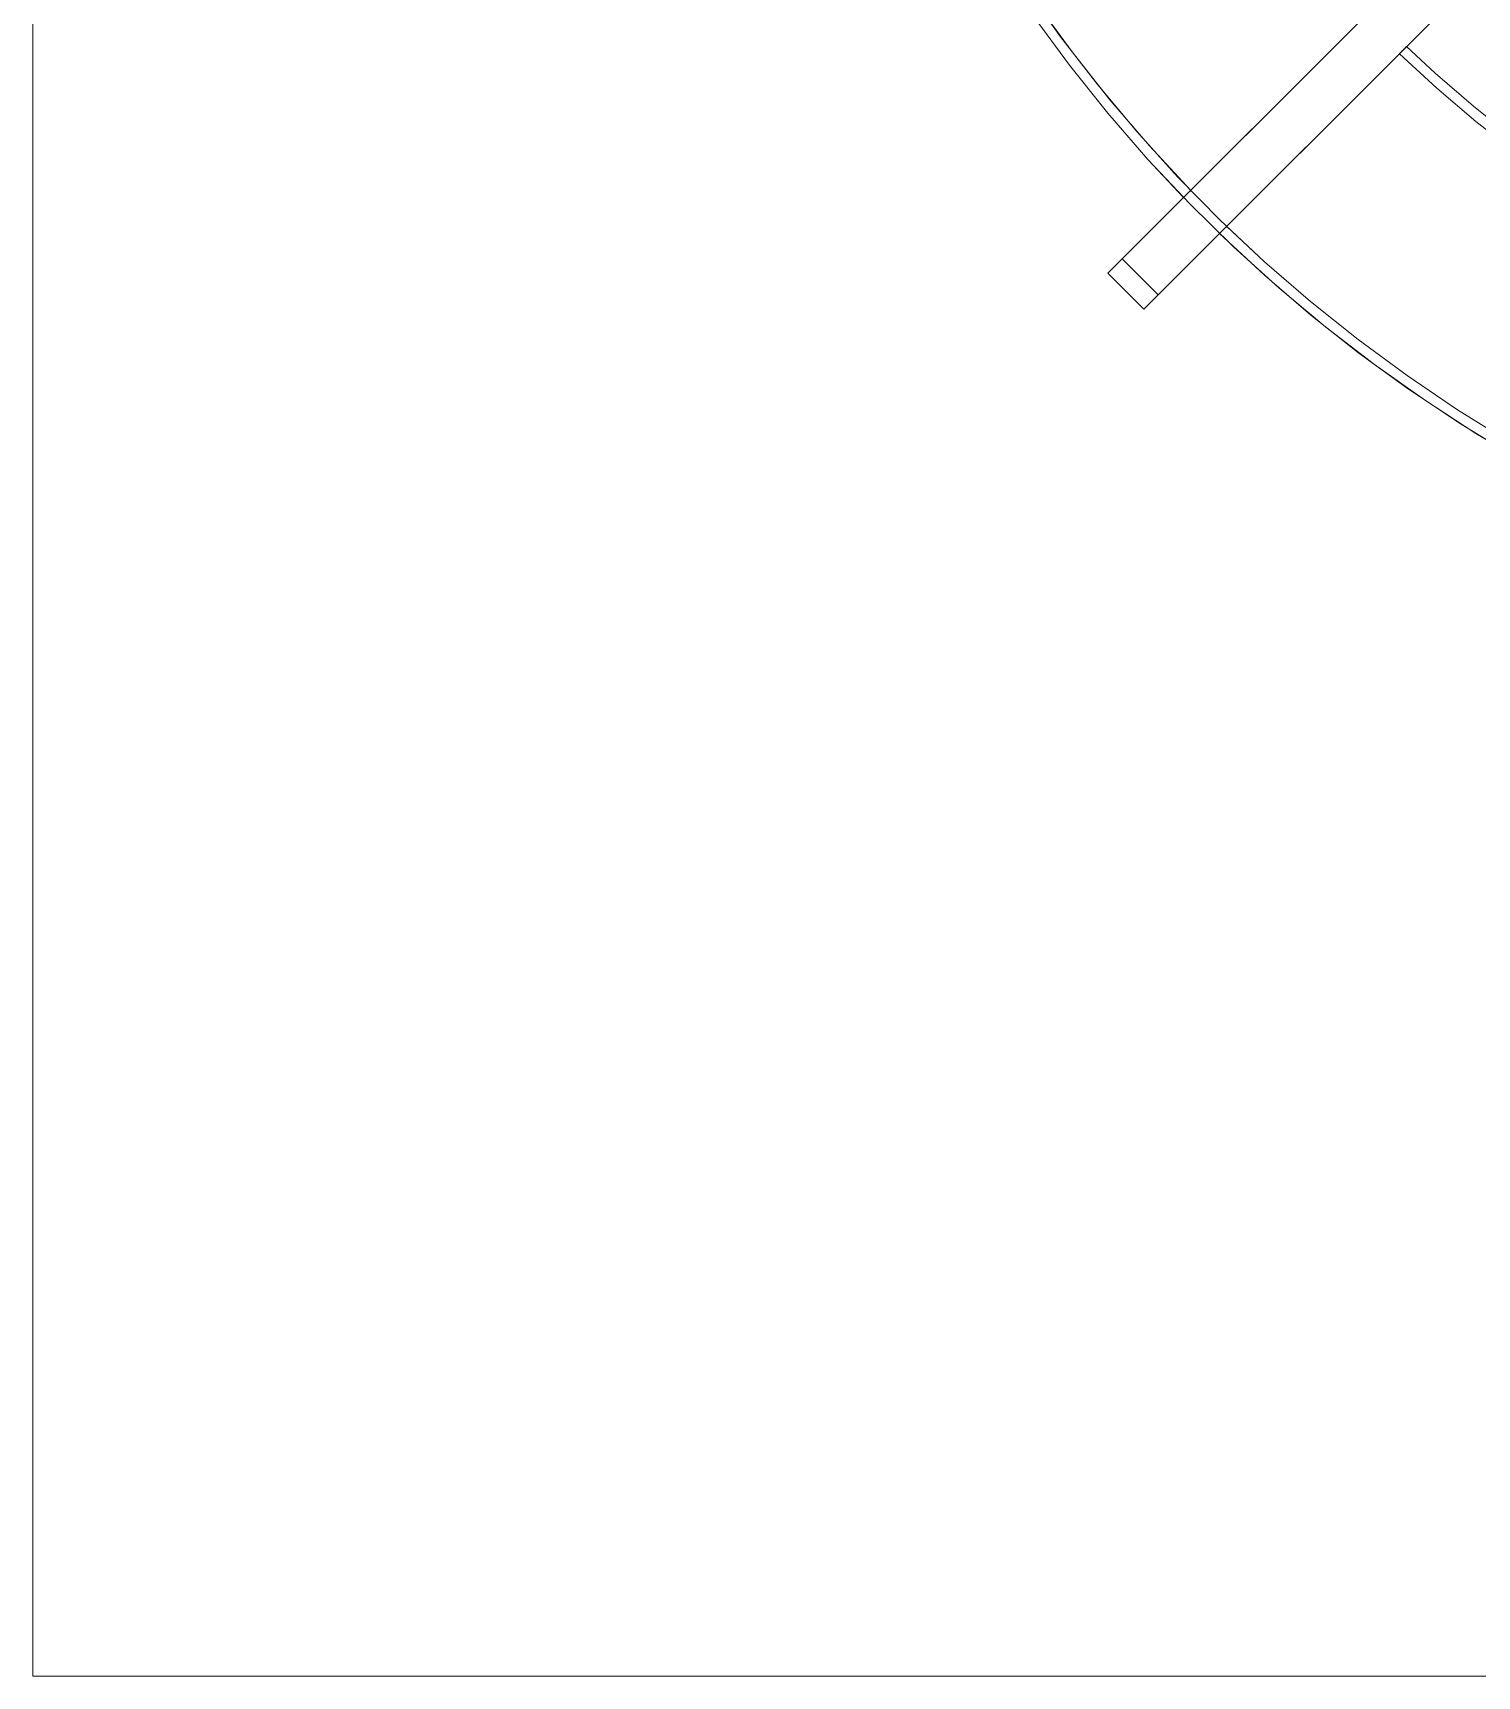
# Model space of a CAD drawing. Header units: millimetres. Extents: x -22227 to 20164, y 15335 to 61747.
# Drawn here: x -6715.9 to -6432.1, y 60746.9 to 61070 of the extents above; entities that cross this region are included whole.
import ezdxf

# ---------------------------------------------------------------- set-up
doc = ezdxf.new("R2010")
doc.units = ezdxf.units.MM
doc.layers.add('M-EQPM', color=7, linetype='Continuous', lineweight=5)

# ---------------------------------------------------------------- blocks, each defined once
blk = doc.blocks.new('DanNong_VRV - OD-A-1-1235631-MẶT BẰNG BỐ TRÍ THIẾT BỊ')
at = {"layer": 'M-EQPM'}
for p, q in [((-885, -311.78), (-885, 688.22)), ((-885, -311.78), (-885, 688.22)), ((-885, -273.58), (-885, 616.52)), ((-673.72, -35.93), (-481.39, 156.4)), ((-481.39, 156.4), (-670.9, -33.1)), ((-474.32, 149.33), (-666.65, -43)), ((-663.82, -40.17), (-474.32, 149.33)), ((-885, 5.44), (-885, 0.44)), ((-885, 5.44), (-885, 0.44)), ((-885, 5.44), (-885, 0.44)), ((-885, 5.44), (-885, 0.44)), ((-885, 5.44), (-885, 0.44)), ((-885, 5.44), (-885, 0.44)), ((-885, 5.44), (-885, 0.44)), ((-885, 5.44), (-885, 0.44)), ((-885, 5.44), (-885, 0.44)), ((-885, 5.44), (-885, 0.44)), ((-885, -239.56), (-885, 0.44)), ((-885, 0.44), (-885, -239.56)), ((-885, -239.56), (-885, 0.44)), ((-885, 0.44), (-885, -239.56)), ((-885, -239.56), (-885, 0.44)), ((-885, 0.44), (-885, -239.56)), ((-885, -239.56), (-885, 0.44)), ((-885, 0.44), (-885, -239.56)), ((-885, 0.44), (-885, -4.56)), ((-885, -239.56), (-885, 0.44)), ((-885, 0.44), (-885, -239.56)), ((-885, -239.56), (-885, 0.44)), ((-885, 0.44), (-885, -239.56)), ((-885, -239.56), (-885, 0.44)), ((-885, 0.44), (-885, -239.56)), ((-885, -239.56), (-885, 0.44)), ((-885, 0.44), (-885, -239.56)), ((-885, -239.56), (-885, 0.44)), ((-885, 0.44), (-885, -239.56)), ((-885, -239.56), (-885, 0.44)), ((-885, 0.44), (-885, -239.56)), ((-885, -190.21), (-885, -4.56)), ((-885, -4.56), (-885, -190.21)), ((-670.9, -33.1), (-673.72, -35.93)), ((-670.9, -33.1), (-663.82, -40.17)), ((-670.9, -33.1), (-663.82, -40.17)), ((-673.72, -35.93), (-666.65, -43)), ((-673.72, -35.93), (-666.65, -43)), ((-666.65, -43), (-663.82, -40.17)), ((-885, -127.9), (-885, -158.22)), ((-885, -190.21), (-885, -195.21)), ((-885, -239.27), (-885, -267.1)), ((-885, -239.27), (-885, -267.1)), ((-885, -239.29), (-885, -267.07)), ((-885, -239.29), (-885, -267.07)), ((-885, -239.29), (-885, -267.07)), ((-885, -239.29), (-885, -267.07)), ((-885, -239.56), (-885, -244.56)), ((-885, -239.56), (-885, -244.56)), ((-885, -239.56), (-885, -244.56)), ((-885, -239.56), (-885, -244.56)), ((-885, -239.56), (-885, -244.56)), ((-885, -239.56), (-885, -244.56)), ((-885, -239.56), (-885, -244.56)), ((-885, -239.56), (-885, -244.56)), ((-885, -239.56), (-885, -244.56)), ((-885, -239.56), (-885, -244.56)), ((-885, -244.13), (-885, -241.71)), ((-885, -252.71), (-885, -261.71)), ((-885, -252.71), (-885, -261.71)), ((-885, -311.78), (655, -311.78)), ((655, -311.78), (-885, -311.78)), ((-841.21, -311.78), (585, -311.78)), ((-12.64, -311.78), (-841.21, -311.78)), ((-841.21, -311.78), (-12.64, -311.78)), ((-838.93, -311.78), (-811.15, -311.78)), ((-838.93, -311.78), (-811.15, -311.78)), ((-838.93, -311.78), (-811.15, -311.78)), ((-838.93, -311.78), (-811.15, -311.78)), ((-838.93, -311.78), (-811.15, -311.78)), ((-838.93, -311.78), (-811.15, -311.78)), ((-762.64, -311.78), (-777.64, -311.78)), ((-762.64, -311.78), (-777.64, -311.78)), ((-762.64, -311.78), (-647.98, -311.78)), ((-647.98, -311.78), (-762.64, -311.78)), ((-632.98, -311.78), (-647.98, -311.78)), ((-632.98, -311.78), (-647.98, -311.78))]:
    blk.add_line(p, q, dxfattribs=at)
at = {"layer": 'M-EQPM', "flags": 128}
for points in [[(-688.42, 14.66), (-681.28, 4.96), (-673.76, -4.44), (-665.87, -13.54), (-658.85, -21.05)], [(-688.42, 14.66), (-681.28, 4.96), (-673.76, -4.44), (-665.87, -13.54), (-657.62, -22.31), (-649.03, -30.74), (-640.11, -38.82), (-630.87, -46.55), (-621.34, -53.89), (-611.51, -60.85), (-601.42, -67.41), (-591.07, -73.56)], [(-688.42, 14.66), (-681.28, 4.96), (-673.76, -4.44), (-665.87, -13.54), (-657.62, -22.31), (-649.03, -30.74), (-640.11, -38.82), (-630.87, -46.55), (-621.34, -53.89), (-611.51, -60.85), (-601.42, -67.41), (-591.07, -73.56)], [(-594.84, -69.06), (-605.01, -62.76), (-614.91, -56.06), (-624.54, -48.97), (-633.88, -41.5), (-642.92, -33.66), (-651.63, -25.47), (-660.01, -16.94), (-668.04, -8.08), (-675.71, 1.1), (-683, 10.58), (-689.92, 20.33)], [(-594.84, -69.06), (-605.01, -62.76), (-614.91, -56.06), (-624.54, -48.97), (-633.88, -41.5), (-642.92, -33.66), (-651.63, -25.47), (-660.01, -16.94), (-668.04, -8.08), (-675.71, 1.1), (-683, 10.58), (-689.92, 20.33)], [(-657.43, -19.64), (-665.57, -10.88), (-673.35, -1.8), (-680.77, 7.59), (-687.8, 17.26)], [(-616.41, 7.24), (-609.04, 0.43), (-601.39, -6.08), (-593.5, -12.28)], [(-594.1, -9.31), (-601.88, -3.09), (-609.4, 3.44), (-615, 8.65)], [(-651.77, -28.12), (-642.96, -36.32), (-633.82, -44.15), (-624.37, -51.62), (-614.63, -58.7), (-604.62, -65.39), (-594.35, -71.67)], [(-594.84, -69.06), (-605.01, -62.76), (-614.91, -56.06), (-624.54, -48.97), (-633.88, -41.5), (-642.92, -33.66), (-650.36, -26.71)]]:
    blk.add_lwpolyline(points, dxfattribs=at)
at = {"layer": 'M-EQPM'}
for points in [[(-616.41, 7.24), (-616.41, 7.24), (-616.39, 7.26), (-616.29, 7.36), (-616.13, 7.52), (-615.93, 7.72), (-615.71, 7.95), (-615.48, 8.17), (-615.28, 8.37), (-615.12, 8.53), (-615.02, 8.63), (-615, 8.65), (-615, 8.65)], [(-615, 8.65), (-615, 8.65), (-615.02, 8.63), (-615.12, 8.53), (-615.28, 8.37), (-615.48, 8.17), (-615.71, 7.95), (-615.93, 7.72), (-616.13, 7.52), (-616.29, 7.36), (-616.39, 7.26), (-616.41, 7.24), (-616.41, 7.24)], [(-658.85, -21.05), (-658.84, -21.05), (-658.82, -21.03), (-658.72, -20.93), (-658.56, -20.77), (-658.36, -20.57), (-658.14, -20.34), (-657.92, -20.12), (-657.72, -19.92), (-657.56, -19.76), (-657.45, -19.66), (-657.43, -19.64), (-657.43, -19.64)], [(-657.43, -19.64), (-657.43, -19.64), (-657.45, -19.66), (-657.56, -19.76), (-657.72, -19.92), (-657.92, -20.12), (-658.14, -20.34), (-658.36, -20.57), (-658.56, -20.77), (-658.72, -20.93), (-658.82, -21.03), (-658.84, -21.05), (-658.85, -21.05)], [(-650.36, -26.71), (-650.36, -26.71), (-650.38, -26.73), (-650.49, -26.83), (-650.64, -26.99), (-650.84, -27.19), (-651.07, -27.42), (-651.29, -27.64), (-651.49, -27.84), (-651.65, -28), (-651.75, -28.1), (-651.77, -28.12), (-651.77, -28.12)], [(-651.77, -28.12), (-651.77, -28.12), (-651.75, -28.1), (-651.65, -28), (-651.49, -27.84), (-651.29, -27.64), (-651.07, -27.42), (-650.84, -27.19), (-650.64, -26.99), (-650.49, -26.83), (-650.38, -26.73), (-650.36, -26.71), (-650.36, -26.71)]]:
    blk.add_open_spline(points, degree=3, dxfattribs=at)
blk = doc.blocks.new('DanNong_VRV - OD-A-1-V165-MẶT BẰNG BỐ TRÍ THIẾT BỊ')
at = {"layer": 'M-EQPM'}
for p, q in [((-885, -311.78), (-885, 688.22)), ((-885, -311.78), (-885, 688.22)), ((-885, -273.58), (-885, 616.52)), ((-673.72, -35.93), (-481.39, 156.4)), ((-481.39, 156.4), (-670.9, -33.1)), ((-474.32, 149.33), (-666.65, -43)), ((-663.82, -40.17), (-474.32, 149.33)), ((-885, 5.44), (-885, 0.44)), ((-885, 5.44), (-885, 0.44)), ((-885, 5.44), (-885, 0.44)), ((-885, 5.44), (-885, 0.44)), ((-885, 5.44), (-885, 0.44)), ((-885, 5.44), (-885, 0.44)), ((-885, 5.44), (-885, 0.44)), ((-885, 5.44), (-885, 0.44)), ((-885, 5.44), (-885, 0.44)), ((-885, 5.44), (-885, 0.44)), ((-885, -239.56), (-885, 0.44)), ((-885, 0.44), (-885, -239.56)), ((-885, -239.56), (-885, 0.44)), ((-885, 0.44), (-885, -239.56)), ((-885, -239.56), (-885, 0.44)), ((-885, 0.44), (-885, -239.56)), ((-885, -239.56), (-885, 0.44)), ((-885, 0.44), (-885, -239.56)), ((-885, 0.44), (-885, -4.56)), ((-885, -239.56), (-885, 0.44)), ((-885, 0.44), (-885, -239.56)), ((-885, -239.56), (-885, 0.44)), ((-885, 0.44), (-885, -239.56)), ((-885, -239.56), (-885, 0.44)), ((-885, 0.44), (-885, -239.56)), ((-885, -239.56), (-885, 0.44)), ((-885, 0.44), (-885, -239.56)), ((-885, -239.56), (-885, 0.44)), ((-885, 0.44), (-885, -239.56)), ((-885, -239.56), (-885, 0.44)), ((-885, 0.44), (-885, -239.56)), ((-885, -190.21), (-885, -4.56)), ((-885, -4.56), (-885, -190.21)), ((-670.9, -33.1), (-673.72, -35.93)), ((-670.9, -33.1), (-663.82, -40.17)), ((-670.9, -33.1), (-663.82, -40.17)), ((-673.72, -35.93), (-666.65, -43)), ((-673.72, -35.93), (-666.65, -43)), ((-666.65, -43), (-663.82, -40.17)), ((-885, -127.9), (-885, -158.22)), ((-885, -190.21), (-885, -195.21)), ((-885, -239.27), (-885, -267.1)), ((-885, -239.27), (-885, -267.1)), ((-885, -239.29), (-885, -267.07)), ((-885, -239.29), (-885, -267.07)), ((-885, -239.29), (-885, -267.07)), ((-885, -239.29), (-885, -267.07)), ((-885, -239.56), (-885, -244.56)), ((-885, -239.56), (-885, -244.56)), ((-885, -239.56), (-885, -244.56)), ((-885, -239.56), (-885, -244.56)), ((-885, -239.56), (-885, -244.56)), ((-885, -239.56), (-885, -244.56)), ((-885, -239.56), (-885, -244.56)), ((-885, -239.56), (-885, -244.56)), ((-885, -239.56), (-885, -244.56)), ((-885, -239.56), (-885, -244.56)), ((-885, -244.13), (-885, -241.71)), ((-885, -252.71), (-885, -261.71)), ((-885, -252.71), (-885, -261.71)), ((-885, -311.78), (655, -311.78)), ((655, -311.78), (-885, -311.78)), ((-841.21, -311.78), (585, -311.78)), ((-12.64, -311.78), (-841.21, -311.78)), ((-841.21, -311.78), (-12.64, -311.78)), ((-838.93, -311.78), (-811.15, -311.78)), ((-838.93, -311.78), (-811.15, -311.78)), ((-838.93, -311.78), (-811.15, -311.78)), ((-838.93, -311.78), (-811.15, -311.78)), ((-838.93, -311.78), (-811.15, -311.78)), ((-838.93, -311.78), (-811.15, -311.78)), ((-762.64, -311.78), (-777.64, -311.78)), ((-762.64, -311.78), (-777.64, -311.78)), ((-762.64, -311.78), (-647.98, -311.78)), ((-647.98, -311.78), (-762.64, -311.78)), ((-632.98, -311.78), (-647.98, -311.78)), ((-632.98, -311.78), (-647.98, -311.78))]:
    blk.add_line(p, q, dxfattribs=at)
at = {"layer": 'M-EQPM', "flags": 128}
for points in [[(-688.42, 14.66), (-681.28, 4.96), (-673.76, -4.44), (-665.87, -13.54), (-658.85, -21.05)], [(-688.42, 14.66), (-681.28, 4.96), (-673.76, -4.44), (-665.87, -13.54), (-657.62, -22.31), (-649.03, -30.74), (-640.11, -38.82), (-630.87, -46.55), (-621.34, -53.89), (-611.51, -60.85), (-601.42, -67.41), (-591.07, -73.56)], [(-688.42, 14.66), (-681.28, 4.96), (-673.76, -4.44), (-665.87, -13.54), (-657.62, -22.31), (-649.03, -30.74), (-640.11, -38.82), (-630.87, -46.55), (-621.34, -53.89), (-611.51, -60.85), (-601.42, -67.41), (-591.07, -73.56)], [(-594.84, -69.06), (-605.01, -62.76), (-614.91, -56.06), (-624.54, -48.97), (-633.88, -41.5), (-642.92, -33.66), (-651.63, -25.47), (-660.01, -16.94), (-668.04, -8.08), (-675.71, 1.1), (-683, 10.58), (-689.92, 20.33)], [(-594.84, -69.06), (-605.01, -62.76), (-614.91, -56.06), (-624.54, -48.97), (-633.88, -41.5), (-642.92, -33.66), (-651.63, -25.47), (-660.01, -16.94), (-668.04, -8.08), (-675.71, 1.1), (-683, 10.58), (-689.92, 20.33)], [(-657.43, -19.64), (-665.57, -10.88), (-673.35, -1.8), (-680.77, 7.59), (-687.8, 17.26)], [(-616.41, 7.24), (-609.04, 0.43), (-601.39, -6.08), (-593.5, -12.28)], [(-594.1, -9.31), (-601.88, -3.09), (-609.4, 3.44), (-615, 8.65)], [(-651.77, -28.12), (-642.96, -36.32), (-633.82, -44.15), (-624.37, -51.62), (-614.63, -58.7), (-604.62, -65.39), (-594.35, -71.67)], [(-594.84, -69.06), (-605.01, -62.76), (-614.91, -56.06), (-624.54, -48.97), (-633.88, -41.5), (-642.92, -33.66), (-650.36, -26.71)]]:
    blk.add_lwpolyline(points, dxfattribs=at)
at = {"layer": 'M-EQPM'}
for points in [[(-616.41, 7.24), (-616.41, 7.24), (-616.39, 7.26), (-616.29, 7.36), (-616.13, 7.52), (-615.93, 7.72), (-615.71, 7.95), (-615.48, 8.17), (-615.28, 8.37), (-615.12, 8.53), (-615.02, 8.63), (-615, 8.65), (-615, 8.65)], [(-615, 8.65), (-615, 8.65), (-615.02, 8.63), (-615.12, 8.53), (-615.28, 8.37), (-615.48, 8.17), (-615.71, 7.95), (-615.93, 7.72), (-616.13, 7.52), (-616.29, 7.36), (-616.39, 7.26), (-616.41, 7.24), (-616.41, 7.24)], [(-658.85, -21.05), (-658.84, -21.05), (-658.82, -21.03), (-658.72, -20.93), (-658.56, -20.77), (-658.36, -20.57), (-658.14, -20.34), (-657.92, -20.12), (-657.72, -19.92), (-657.56, -19.76), (-657.45, -19.66), (-657.43, -19.64), (-657.43, -19.64)], [(-657.43, -19.64), (-657.43, -19.64), (-657.45, -19.66), (-657.56, -19.76), (-657.72, -19.92), (-657.92, -20.12), (-658.14, -20.34), (-658.36, -20.57), (-658.56, -20.77), (-658.72, -20.93), (-658.82, -21.03), (-658.84, -21.05), (-658.85, -21.05)], [(-650.36, -26.71), (-650.36, -26.71), (-650.38, -26.73), (-650.49, -26.83), (-650.64, -26.99), (-650.84, -27.19), (-651.07, -27.42), (-651.29, -27.64), (-651.49, -27.84), (-651.65, -28), (-651.75, -28.1), (-651.77, -28.12), (-651.77, -28.12)], [(-651.77, -28.12), (-651.77, -28.12), (-651.75, -28.1), (-651.65, -28), (-651.49, -27.84), (-651.29, -27.64), (-651.07, -27.42), (-650.84, -27.19), (-650.64, -26.99), (-650.49, -26.83), (-650.38, -26.73), (-650.36, -26.71), (-650.36, -26.71)]]:
    blk.add_open_spline(points, degree=3, dxfattribs=at)
blk = doc.blocks.new('DanNong_VRV - OD-A-1-V174-MẶT BẰNG BỐ TRÍ THIẾT BỊ')
at = {"layer": 'M-EQPM'}
for p, q in [((-885, -311.78), (-885, 688.22)), ((-885, -311.78), (-885, 688.22)), ((-885, -311.78), (-885, 688.22)), ((-885, -311.78), (-885, 688.22)), ((-885, -273.58), (-885, 616.52)), ((-885, -273.58), (-885, 616.52)), ((-673.72, -35.93), (-481.39, 156.4)), ((-673.72, -35.93), (-481.39, 156.4)), ((-481.39, 156.4), (-670.9, -33.1)), ((-481.39, 156.4), (-670.9, -33.1)), ((-474.32, 149.33), (-666.65, -43)), ((-474.32, 149.33), (-666.65, -43)), ((-663.82, -40.17), (-474.32, 149.33)), ((-663.82, -40.17), (-474.32, 149.33)), ((-885, 5.44), (-885, 0.44)), ((-885, 5.44), (-885, 0.44)), ((-885, 5.44), (-885, 0.44)), ((-885, 5.44), (-885, 0.44)), ((-885, 5.44), (-885, 0.44)), ((-885, 5.44), (-885, 0.44)), ((-885, 5.44), (-885, 0.44)), ((-885, 5.44), (-885, 0.44)), ((-885, 5.44), (-885, 0.44)), ((-885, 5.44), (-885, 0.44)), ((-885, 5.44), (-885, 0.44)), ((-885, 5.44), (-885, 0.44)), ((-885, 5.44), (-885, 0.44)), ((-885, 5.44), (-885, 0.44)), ((-885, 5.44), (-885, 0.44)), ((-885, 5.44), (-885, 0.44)), ((-885, 5.44), (-885, 0.44)), ((-885, 5.44), (-885, 0.44)), ((-885, 5.44), (-885, 0.44)), ((-885, 5.44), (-885, 0.44)), ((-885, -239.56), (-885, 0.44)), ((-885, 0.44), (-885, -239.56)), ((-885, -239.56), (-885, 0.44)), ((-885, 0.44), (-885, -239.56)), ((-885, -239.56), (-885, 0.44)), ((-885, 0.44), (-885, -239.56)), ((-885, -239.56), (-885, 0.44)), ((-885, 0.44), (-885, -239.56)), ((-885, 0.44), (-885, -4.56)), ((-885, -239.56), (-885, 0.44)), ((-885, 0.44), (-885, -239.56)), ((-885, -239.56), (-885, 0.44)), ((-885, 0.44), (-885, -239.56)), ((-885, -239.56), (-885, 0.44)), ((-885, 0.44), (-885, -239.56)), ((-885, -239.56), (-885, 0.44)), ((-885, 0.44), (-885, -239.56)), ((-885, -239.56), (-885, 0.44)), ((-885, 0.44), (-885, -239.56)), ((-885, -239.56), (-885, 0.44)), ((-885, 0.44), (-885, -239.56)), ((-885, -239.56), (-885, 0.44)), ((-885, 0.44), (-885, -239.56)), ((-885, -239.56), (-885, 0.44)), ((-885, 0.44), (-885, -239.56)), ((-885, -239.56), (-885, 0.44)), ((-885, 0.44), (-885, -239.56)), ((-885, -239.56), (-885, 0.44)), ((-885, 0.44), (-885, -239.56)), ((-885, 0.44), (-885, -4.56)), ((-885, -239.56), (-885, 0.44)), ((-885, 0.44), (-885, -239.56)), ((-885, -239.56), (-885, 0.44)), ((-885, 0.44), (-885, -239.56)), ((-885, -239.56), (-885, 0.44)), ((-885, 0.44), (-885, -239.56)), ((-885, -239.56), (-885, 0.44)), ((-885, 0.44), (-885, -239.56)), ((-885, -239.56), (-885, 0.44)), ((-885, 0.44), (-885, -239.56)), ((-885, -239.56), (-885, 0.44)), ((-885, 0.44), (-885, -239.56)), ((-885, -190.21), (-885, -4.56)), ((-885, -4.56), (-885, -190.21)), ((-885, -190.21), (-885, -4.56)), ((-885, -4.56), (-885, -190.21)), ((-670.9, -33.1), (-673.72, -35.93)), ((-670.9, -33.1), (-673.72, -35.93)), ((-670.9, -33.1), (-663.82, -40.17)), ((-670.9, -33.1), (-663.82, -40.17)), ((-670.9, -33.1), (-663.82, -40.17)), ((-670.9, -33.1), (-663.82, -40.17)), ((-673.72, -35.93), (-666.65, -43)), ((-673.72, -35.93), (-666.65, -43)), ((-673.72, -35.93), (-666.65, -43)), ((-673.72, -35.93), (-666.65, -43)), ((-666.65, -43), (-663.82, -40.17)), ((-666.65, -43), (-663.82, -40.17)), ((-885, -127.9), (-885, -158.22)), ((-885, -127.9), (-885, -158.22)), ((-885, -190.21), (-885, -195.21)), ((-885, -190.21), (-885, -195.21)), ((-885, -239.27), (-885, -267.1)), ((-885, -239.27), (-885, -267.1)), ((-885, -239.27), (-885, -267.1)), ((-885, -239.27), (-885, -267.1)), ((-885, -239.29), (-885, -267.07)), ((-885, -239.29), (-885, -267.07)), ((-885, -239.29), (-885, -267.07)), ((-885, -239.29), (-885, -267.07)), ((-885, -239.29), (-885, -267.07)), ((-885, -239.29), (-885, -267.07)), ((-885, -239.29), (-885, -267.07)), ((-885, -239.29), (-885, -267.07)), ((-885, -239.56), (-885, -244.56)), ((-885, -239.56), (-885, -244.56)), ((-885, -239.56), (-885, -244.56)), ((-885, -239.56), (-885, -244.56)), ((-885, -239.56), (-885, -244.56)), ((-885, -239.56), (-885, -244.56)), ((-885, -239.56), (-885, -244.56)), ((-885, -239.56), (-885, -244.56)), ((-885, -239.56), (-885, -244.56)), ((-885, -239.56), (-885, -244.56)), ((-885, -239.56), (-885, -244.56)), ((-885, -239.56), (-885, -244.56)), ((-885, -239.56), (-885, -244.56)), ((-885, -239.56), (-885, -244.56)), ((-885, -239.56), (-885, -244.56)), ((-885, -239.56), (-885, -244.56)), ((-885, -239.56), (-885, -244.56)), ((-885, -239.56), (-885, -244.56)), ((-885, -239.56), (-885, -244.56)), ((-885, -239.56), (-885, -244.56)), ((-885, -244.13), (-885, -241.71)), ((-885, -244.13), (-885, -241.71)), ((-885, -252.71), (-885, -261.71)), ((-885, -252.71), (-885, -261.71)), ((-885, -252.71), (-885, -261.71)), ((-885, -252.71), (-885, -261.71)), ((-885, -311.78), (655, -311.78)), ((655, -311.78), (-885, -311.78)), ((-885, -311.78), (655, -311.78)), ((655, -311.78), (-885, -311.78)), ((-841.21, -311.78), (585, -311.78)), ((-12.64, -311.78), (-841.21, -311.78)), ((-841.21, -311.78), (-12.64, -311.78)), ((-841.21, -311.78), (585, -311.78)), ((-12.64, -311.78), (-841.21, -311.78)), ((-841.21, -311.78), (-12.64, -311.78)), ((-838.93, -311.78), (-811.15, -311.78)), ((-838.93, -311.78), (-811.15, -311.78)), ((-838.93, -311.78), (-811.15, -311.78)), ((-838.93, -311.78), (-811.15, -311.78)), ((-838.93, -311.78), (-811.15, -311.78)), ((-838.93, -311.78), (-811.15, -311.78)), ((-838.93, -311.78), (-811.15, -311.78)), ((-838.93, -311.78), (-811.15, -311.78)), ((-838.93, -311.78), (-811.15, -311.78)), ((-838.93, -311.78), (-811.15, -311.78)), ((-838.93, -311.78), (-811.15, -311.78)), ((-838.93, -311.78), (-811.15, -311.78)), ((-762.64, -311.78), (-777.64, -311.78)), ((-762.64, -311.78), (-777.64, -311.78)), ((-762.64, -311.78), (-777.64, -311.78)), ((-762.64, -311.78), (-777.64, -311.78)), ((-762.64, -311.78), (-647.98, -311.78)), ((-647.98, -311.78), (-762.64, -311.78)), ((-762.64, -311.78), (-647.98, -311.78)), ((-647.98, -311.78), (-762.64, -311.78)), ((-632.98, -311.78), (-647.98, -311.78)), ((-632.98, -311.78), (-647.98, -311.78)), ((-632.98, -311.78), (-647.98, -311.78)), ((-632.98, -311.78), (-647.98, -311.78))]:
    blk.add_line(p, q, dxfattribs=at)
at = {"layer": 'M-EQPM', "flags": 128}
for points in [[(-688.42, 14.66), (-681.28, 4.96), (-673.76, -4.44), (-665.87, -13.54), (-658.85, -21.05)], [(-688.42, 14.66), (-681.28, 4.96), (-673.76, -4.44), (-665.87, -13.54), (-657.62, -22.31), (-649.03, -30.74), (-640.11, -38.82), (-630.87, -46.55), (-621.34, -53.89), (-611.51, -60.85), (-601.42, -67.41), (-591.07, -73.56)], [(-688.42, 14.66), (-681.28, 4.96), (-673.76, -4.44), (-665.87, -13.54), (-657.62, -22.31), (-649.03, -30.74), (-640.11, -38.82), (-630.87, -46.55), (-621.34, -53.89), (-611.51, -60.85), (-601.42, -67.41), (-591.07, -73.56)], [(-688.42, 14.66), (-681.28, 4.96), (-673.76, -4.44), (-665.87, -13.54), (-658.85, -21.05)], [(-688.42, 14.66), (-681.28, 4.96), (-673.76, -4.44), (-665.87, -13.54), (-657.62, -22.31), (-649.03, -30.74), (-640.11, -38.82), (-630.87, -46.55), (-621.34, -53.89), (-611.51, -60.85), (-601.42, -67.41), (-591.07, -73.56)], [(-688.42, 14.66), (-681.28, 4.96), (-673.76, -4.44), (-665.87, -13.54), (-657.62, -22.31), (-649.03, -30.74), (-640.11, -38.82), (-630.87, -46.55), (-621.34, -53.89), (-611.51, -60.85), (-601.42, -67.41), (-591.07, -73.56)], [(-594.84, -69.06), (-605.01, -62.76), (-614.91, -56.06), (-624.54, -48.97), (-633.88, -41.5), (-642.92, -33.66), (-651.63, -25.47), (-660.01, -16.94), (-668.04, -8.08), (-675.71, 1.1), (-683, 10.58), (-689.92, 20.33)], [(-594.84, -69.06), (-605.01, -62.76), (-614.91, -56.06), (-624.54, -48.97), (-633.88, -41.5), (-642.92, -33.66), (-651.63, -25.47), (-660.01, -16.94), (-668.04, -8.08), (-675.71, 1.1), (-683, 10.58), (-689.92, 20.33)], [(-594.84, -69.06), (-605.01, -62.76), (-614.91, -56.06), (-624.54, -48.97), (-633.88, -41.5), (-642.92, -33.66), (-651.63, -25.47), (-660.01, -16.94), (-668.04, -8.08), (-675.71, 1.1), (-683, 10.58), (-689.92, 20.33)], [(-594.84, -69.06), (-605.01, -62.76), (-614.91, -56.06), (-624.54, -48.97), (-633.88, -41.5), (-642.92, -33.66), (-651.63, -25.47), (-660.01, -16.94), (-668.04, -8.08), (-675.71, 1.1), (-683, 10.58), (-689.92, 20.33)], [(-657.43, -19.64), (-665.57, -10.88), (-673.35, -1.8), (-680.77, 7.59), (-687.8, 17.26)], [(-657.43, -19.64), (-665.57, -10.88), (-673.35, -1.8), (-680.77, 7.59), (-687.8, 17.26)], [(-616.41, 7.24), (-609.04, 0.43), (-601.39, -6.08), (-593.5, -12.28)], [(-616.41, 7.24), (-609.04, 0.43), (-601.39, -6.08), (-593.5, -12.28)], [(-594.1, -9.31), (-601.88, -3.09), (-609.4, 3.44), (-615, 8.65)], [(-594.1, -9.31), (-601.88, -3.09), (-609.4, 3.44), (-615, 8.65)], [(-651.77, -28.12), (-642.96, -36.32), (-633.82, -44.15), (-624.37, -51.62), (-614.63, -58.7), (-604.62, -65.39), (-594.35, -71.67)], [(-651.77, -28.12), (-642.96, -36.32), (-633.82, -44.15), (-624.37, -51.62), (-614.63, -58.7), (-604.62, -65.39), (-594.35, -71.67)], [(-594.84, -69.06), (-605.01, -62.76), (-614.91, -56.06), (-624.54, -48.97), (-633.88, -41.5), (-642.92, -33.66), (-650.36, -26.71)], [(-594.84, -69.06), (-605.01, -62.76), (-614.91, -56.06), (-624.54, -48.97), (-633.88, -41.5), (-642.92, -33.66), (-650.36, -26.71)]]:
    blk.add_lwpolyline(points, dxfattribs=at)
at = {"layer": 'M-EQPM'}
for points in [[(-616.41, 7.24), (-616.41, 7.24), (-616.39, 7.26), (-616.29, 7.36), (-616.13, 7.52), (-615.93, 7.72), (-615.71, 7.95), (-615.48, 8.17), (-615.28, 8.37), (-615.12, 8.53), (-615.02, 8.63), (-615, 8.65), (-615, 8.65)], [(-615, 8.65), (-615, 8.65), (-615.02, 8.63), (-615.12, 8.53), (-615.28, 8.37), (-615.48, 8.17), (-615.71, 7.95), (-615.93, 7.72), (-616.13, 7.52), (-616.29, 7.36), (-616.39, 7.26), (-616.41, 7.24), (-616.41, 7.24)], [(-616.41, 7.24), (-616.41, 7.24), (-616.39, 7.26), (-616.29, 7.36), (-616.13, 7.52), (-615.93, 7.72), (-615.71, 7.95), (-615.48, 8.17), (-615.28, 8.37), (-615.12, 8.53), (-615.02, 8.63), (-615, 8.65), (-615, 8.65)], [(-615, 8.65), (-615, 8.65), (-615.02, 8.63), (-615.12, 8.53), (-615.28, 8.37), (-615.48, 8.17), (-615.71, 7.95), (-615.93, 7.72), (-616.13, 7.52), (-616.29, 7.36), (-616.39, 7.26), (-616.41, 7.24), (-616.41, 7.24)], [(-658.85, -21.05), (-658.84, -21.05), (-658.82, -21.03), (-658.72, -20.93), (-658.56, -20.77), (-658.36, -20.57), (-658.14, -20.34), (-657.92, -20.12), (-657.72, -19.92), (-657.56, -19.76), (-657.45, -19.66), (-657.43, -19.64), (-657.43, -19.64)], [(-657.43, -19.64), (-657.43, -19.64), (-657.45, -19.66), (-657.56, -19.76), (-657.72, -19.92), (-657.92, -20.12), (-658.14, -20.34), (-658.36, -20.57), (-658.56, -20.77), (-658.72, -20.93), (-658.82, -21.03), (-658.84, -21.05), (-658.85, -21.05)], [(-658.85, -21.05), (-658.84, -21.05), (-658.82, -21.03), (-658.72, -20.93), (-658.56, -20.77), (-658.36, -20.57), (-658.14, -20.34), (-657.92, -20.12), (-657.72, -19.92), (-657.56, -19.76), (-657.45, -19.66), (-657.43, -19.64), (-657.43, -19.64)], [(-657.43, -19.64), (-657.43, -19.64), (-657.45, -19.66), (-657.56, -19.76), (-657.72, -19.92), (-657.92, -20.12), (-658.14, -20.34), (-658.36, -20.57), (-658.56, -20.77), (-658.72, -20.93), (-658.82, -21.03), (-658.84, -21.05), (-658.85, -21.05)], [(-650.36, -26.71), (-650.36, -26.71), (-650.38, -26.73), (-650.49, -26.83), (-650.64, -26.99), (-650.84, -27.19), (-651.07, -27.42), (-651.29, -27.64), (-651.49, -27.84), (-651.65, -28), (-651.75, -28.1), (-651.77, -28.12), (-651.77, -28.12)], [(-651.77, -28.12), (-651.77, -28.12), (-651.75, -28.1), (-651.65, -28), (-651.49, -27.84), (-651.29, -27.64), (-651.07, -27.42), (-650.84, -27.19), (-650.64, -26.99), (-650.49, -26.83), (-650.38, -26.73), (-650.36, -26.71), (-650.36, -26.71)], [(-650.36, -26.71), (-650.36, -26.71), (-650.38, -26.73), (-650.49, -26.83), (-650.64, -26.99), (-650.84, -27.19), (-651.07, -27.42), (-651.29, -27.64), (-651.49, -27.84), (-651.65, -28), (-651.75, -28.1), (-651.77, -28.12), (-651.77, -28.12)], [(-651.77, -28.12), (-651.77, -28.12), (-651.75, -28.1), (-651.65, -28), (-651.49, -27.84), (-651.29, -27.64), (-651.07, -27.42), (-650.84, -27.19), (-650.64, -26.99), (-650.49, -26.83), (-650.38, -26.73), (-650.36, -26.71), (-650.36, -26.71)]]:
    blk.add_open_spline(points, degree=3, dxfattribs=at)
blk = doc.blocks.new('DanNong_VRV - OD-A-1-V179-MẶT BẰNG BỐ TRÍ THIẾT BỊ')
at = {"layer": 'M-EQPM'}
for p, q in [((-885, -311.78), (-885, 688.22)), ((-885, -311.78), (-885, 688.22)), ((-885, -311.78), (-885, 688.22)), ((-885, -311.78), (-885, 688.22)), ((-885, -273.58), (-885, 616.52)), ((-885, -273.58), (-885, 616.52)), ((-673.72, -35.93), (-481.39, 156.4)), ((-673.72, -35.93), (-481.39, 156.4)), ((-481.39, 156.4), (-670.9, -33.1)), ((-481.39, 156.4), (-670.9, -33.1)), ((-474.32, 149.33), (-666.65, -43)), ((-474.32, 149.33), (-666.65, -43)), ((-663.82, -40.17), (-474.32, 149.33)), ((-663.82, -40.17), (-474.32, 149.33)), ((-885, 5.44), (-885, 0.44)), ((-885, 5.44), (-885, 0.44)), ((-885, 5.44), (-885, 0.44)), ((-885, 5.44), (-885, 0.44)), ((-885, 5.44), (-885, 0.44)), ((-885, 5.44), (-885, 0.44)), ((-885, 5.44), (-885, 0.44)), ((-885, 5.44), (-885, 0.44)), ((-885, 5.44), (-885, 0.44)), ((-885, 5.44), (-885, 0.44)), ((-885, 5.44), (-885, 0.44)), ((-885, 5.44), (-885, 0.44)), ((-885, 5.44), (-885, 0.44)), ((-885, 5.44), (-885, 0.44)), ((-885, 5.44), (-885, 0.44)), ((-885, 5.44), (-885, 0.44)), ((-885, 5.44), (-885, 0.44)), ((-885, 5.44), (-885, 0.44)), ((-885, 5.44), (-885, 0.44)), ((-885, 5.44), (-885, 0.44)), ((-885, -239.56), (-885, 0.44)), ((-885, 0.44), (-885, -239.56)), ((-885, -239.56), (-885, 0.44)), ((-885, 0.44), (-885, -239.56)), ((-885, -239.56), (-885, 0.44)), ((-885, 0.44), (-885, -239.56)), ((-885, -239.56), (-885, 0.44)), ((-885, 0.44), (-885, -239.56)), ((-885, 0.44), (-885, -4.56)), ((-885, -239.56), (-885, 0.44)), ((-885, 0.44), (-885, -239.56)), ((-885, -239.56), (-885, 0.44)), ((-885, 0.44), (-885, -239.56)), ((-885, -239.56), (-885, 0.44)), ((-885, 0.44), (-885, -239.56)), ((-885, -239.56), (-885, 0.44)), ((-885, 0.44), (-885, -239.56)), ((-885, -239.56), (-885, 0.44)), ((-885, 0.44), (-885, -239.56)), ((-885, -239.56), (-885, 0.44)), ((-885, 0.44), (-885, -239.56)), ((-885, -239.56), (-885, 0.44)), ((-885, 0.44), (-885, -239.56)), ((-885, -239.56), (-885, 0.44)), ((-885, 0.44), (-885, -239.56)), ((-885, -239.56), (-885, 0.44)), ((-885, 0.44), (-885, -239.56)), ((-885, -239.56), (-885, 0.44)), ((-885, 0.44), (-885, -239.56)), ((-885, 0.44), (-885, -4.56)), ((-885, -239.56), (-885, 0.44)), ((-885, 0.44), (-885, -239.56)), ((-885, -239.56), (-885, 0.44)), ((-885, 0.44), (-885, -239.56)), ((-885, -239.56), (-885, 0.44)), ((-885, 0.44), (-885, -239.56)), ((-885, -239.56), (-885, 0.44)), ((-885, 0.44), (-885, -239.56)), ((-885, -239.56), (-885, 0.44)), ((-885, 0.44), (-885, -239.56)), ((-885, -239.56), (-885, 0.44)), ((-885, 0.44), (-885, -239.56)), ((-885, -190.21), (-885, -4.56)), ((-885, -4.56), (-885, -190.21)), ((-885, -190.21), (-885, -4.56)), ((-885, -4.56), (-885, -190.21)), ((-670.9, -33.1), (-673.72, -35.93)), ((-670.9, -33.1), (-673.72, -35.93)), ((-670.9, -33.1), (-663.82, -40.17)), ((-670.9, -33.1), (-663.82, -40.17)), ((-670.9, -33.1), (-663.82, -40.17)), ((-670.9, -33.1), (-663.82, -40.17)), ((-673.72, -35.93), (-666.65, -43)), ((-673.72, -35.93), (-666.65, -43)), ((-673.72, -35.93), (-666.65, -43)), ((-673.72, -35.93), (-666.65, -43)), ((-666.65, -43), (-663.82, -40.17)), ((-666.65, -43), (-663.82, -40.17)), ((-885, -127.9), (-885, -158.22)), ((-885, -127.9), (-885, -158.22)), ((-885, -190.21), (-885, -195.21)), ((-885, -190.21), (-885, -195.21)), ((-885, -239.27), (-885, -267.1)), ((-885, -239.27), (-885, -267.1)), ((-885, -239.27), (-885, -267.1)), ((-885, -239.27), (-885, -267.1)), ((-885, -239.29), (-885, -267.07)), ((-885, -239.29), (-885, -267.07)), ((-885, -239.29), (-885, -267.07)), ((-885, -239.29), (-885, -267.07)), ((-885, -239.29), (-885, -267.07)), ((-885, -239.29), (-885, -267.07)), ((-885, -239.29), (-885, -267.07)), ((-885, -239.29), (-885, -267.07)), ((-885, -239.56), (-885, -244.56)), ((-885, -239.56), (-885, -244.56)), ((-885, -239.56), (-885, -244.56)), ((-885, -239.56), (-885, -244.56)), ((-885, -239.56), (-885, -244.56)), ((-885, -239.56), (-885, -244.56)), ((-885, -239.56), (-885, -244.56)), ((-885, -239.56), (-885, -244.56)), ((-885, -239.56), (-885, -244.56)), ((-885, -239.56), (-885, -244.56)), ((-885, -239.56), (-885, -244.56)), ((-885, -239.56), (-885, -244.56)), ((-885, -239.56), (-885, -244.56)), ((-885, -239.56), (-885, -244.56)), ((-885, -239.56), (-885, -244.56)), ((-885, -239.56), (-885, -244.56)), ((-885, -239.56), (-885, -244.56)), ((-885, -239.56), (-885, -244.56)), ((-885, -239.56), (-885, -244.56)), ((-885, -239.56), (-885, -244.56)), ((-885, -244.13), (-885, -241.71)), ((-885, -244.13), (-885, -241.71)), ((-885, -252.71), (-885, -261.71)), ((-885, -252.71), (-885, -261.71)), ((-885, -252.71), (-885, -261.71)), ((-885, -252.71), (-885, -261.71)), ((-885, -311.78), (655, -311.78)), ((655, -311.78), (-885, -311.78)), ((-885, -311.78), (655, -311.78)), ((655, -311.78), (-885, -311.78)), ((-841.21, -311.78), (585, -311.78)), ((-12.64, -311.78), (-841.21, -311.78)), ((-841.21, -311.78), (-12.64, -311.78)), ((-841.21, -311.78), (585, -311.78)), ((-12.64, -311.78), (-841.21, -311.78)), ((-841.21, -311.78), (-12.64, -311.78)), ((-838.93, -311.78), (-811.15, -311.78)), ((-838.93, -311.78), (-811.15, -311.78)), ((-838.93, -311.78), (-811.15, -311.78)), ((-838.93, -311.78), (-811.15, -311.78)), ((-838.93, -311.78), (-811.15, -311.78)), ((-838.93, -311.78), (-811.15, -311.78)), ((-838.93, -311.78), (-811.15, -311.78)), ((-838.93, -311.78), (-811.15, -311.78)), ((-838.93, -311.78), (-811.15, -311.78)), ((-838.93, -311.78), (-811.15, -311.78)), ((-838.93, -311.78), (-811.15, -311.78)), ((-838.93, -311.78), (-811.15, -311.78)), ((-762.64, -311.78), (-777.64, -311.78)), ((-762.64, -311.78), (-777.64, -311.78)), ((-762.64, -311.78), (-777.64, -311.78)), ((-762.64, -311.78), (-777.64, -311.78)), ((-762.64, -311.78), (-647.98, -311.78)), ((-647.98, -311.78), (-762.64, -311.78)), ((-762.64, -311.78), (-647.98, -311.78)), ((-647.98, -311.78), (-762.64, -311.78)), ((-632.98, -311.78), (-647.98, -311.78)), ((-632.98, -311.78), (-647.98, -311.78)), ((-632.98, -311.78), (-647.98, -311.78)), ((-632.98, -311.78), (-647.98, -311.78))]:
    blk.add_line(p, q, dxfattribs=at)
at = {"layer": 'M-EQPM', "flags": 128}
for points in [[(-688.42, 14.66), (-681.28, 4.96), (-673.76, -4.44), (-665.87, -13.54), (-658.85, -21.05)], [(-688.42, 14.66), (-681.28, 4.96), (-673.76, -4.44), (-665.87, -13.54), (-657.62, -22.31), (-649.03, -30.74), (-640.11, -38.82), (-630.87, -46.55), (-621.34, -53.89), (-611.51, -60.85), (-601.42, -67.41), (-591.07, -73.56)], [(-688.42, 14.66), (-681.28, 4.96), (-673.76, -4.44), (-665.87, -13.54), (-657.62, -22.31), (-649.03, -30.74), (-640.11, -38.82), (-630.87, -46.55), (-621.34, -53.89), (-611.51, -60.85), (-601.42, -67.41), (-591.07, -73.56)], [(-688.42, 14.66), (-681.28, 4.96), (-673.76, -4.44), (-665.87, -13.54), (-658.85, -21.05)], [(-688.42, 14.66), (-681.28, 4.96), (-673.76, -4.44), (-665.87, -13.54), (-657.62, -22.31), (-649.03, -30.74), (-640.11, -38.82), (-630.87, -46.55), (-621.34, -53.89), (-611.51, -60.85), (-601.42, -67.41), (-591.07, -73.56)], [(-688.42, 14.66), (-681.28, 4.96), (-673.76, -4.44), (-665.87, -13.54), (-657.62, -22.31), (-649.03, -30.74), (-640.11, -38.82), (-630.87, -46.55), (-621.34, -53.89), (-611.51, -60.85), (-601.42, -67.41), (-591.07, -73.56)], [(-594.84, -69.06), (-605.01, -62.76), (-614.91, -56.06), (-624.54, -48.97), (-633.88, -41.5), (-642.92, -33.66), (-651.63, -25.47), (-660.01, -16.94), (-668.04, -8.08), (-675.71, 1.1), (-683, 10.58), (-689.92, 20.33)], [(-594.84, -69.06), (-605.01, -62.76), (-614.91, -56.06), (-624.54, -48.97), (-633.88, -41.5), (-642.92, -33.66), (-651.63, -25.47), (-660.01, -16.94), (-668.04, -8.08), (-675.71, 1.1), (-683, 10.58), (-689.92, 20.33)], [(-594.84, -69.06), (-605.01, -62.76), (-614.91, -56.06), (-624.54, -48.97), (-633.88, -41.5), (-642.92, -33.66), (-651.63, -25.47), (-660.01, -16.94), (-668.04, -8.08), (-675.71, 1.1), (-683, 10.58), (-689.92, 20.33)], [(-594.84, -69.06), (-605.01, -62.76), (-614.91, -56.06), (-624.54, -48.97), (-633.88, -41.5), (-642.92, -33.66), (-651.63, -25.47), (-660.01, -16.94), (-668.04, -8.08), (-675.71, 1.1), (-683, 10.58), (-689.92, 20.33)], [(-657.43, -19.64), (-665.57, -10.88), (-673.35, -1.8), (-680.77, 7.59), (-687.8, 17.26)], [(-657.43, -19.64), (-665.57, -10.88), (-673.35, -1.8), (-680.77, 7.59), (-687.8, 17.26)], [(-616.41, 7.24), (-609.04, 0.43), (-601.39, -6.08), (-593.5, -12.28)], [(-616.41, 7.24), (-609.04, 0.43), (-601.39, -6.08), (-593.5, -12.28)], [(-594.1, -9.31), (-601.88, -3.09), (-609.4, 3.44), (-615, 8.65)], [(-594.1, -9.31), (-601.88, -3.09), (-609.4, 3.44), (-615, 8.65)], [(-651.77, -28.12), (-642.96, -36.32), (-633.82, -44.15), (-624.37, -51.62), (-614.63, -58.7), (-604.62, -65.39), (-594.35, -71.67)], [(-651.77, -28.12), (-642.96, -36.32), (-633.82, -44.15), (-624.37, -51.62), (-614.63, -58.7), (-604.62, -65.39), (-594.35, -71.67)], [(-594.84, -69.06), (-605.01, -62.76), (-614.91, -56.06), (-624.54, -48.97), (-633.88, -41.5), (-642.92, -33.66), (-650.36, -26.71)], [(-594.84, -69.06), (-605.01, -62.76), (-614.91, -56.06), (-624.54, -48.97), (-633.88, -41.5), (-642.92, -33.66), (-650.36, -26.71)]]:
    blk.add_lwpolyline(points, dxfattribs=at)
at = {"layer": 'M-EQPM'}
for points in [[(-616.41, 7.24), (-616.41, 7.24), (-616.39, 7.26), (-616.29, 7.36), (-616.13, 7.52), (-615.93, 7.72), (-615.71, 7.95), (-615.48, 8.17), (-615.28, 8.37), (-615.12, 8.53), (-615.02, 8.63), (-615, 8.65), (-615, 8.65)], [(-615, 8.65), (-615, 8.65), (-615.02, 8.63), (-615.12, 8.53), (-615.28, 8.37), (-615.48, 8.17), (-615.71, 7.95), (-615.93, 7.72), (-616.13, 7.52), (-616.29, 7.36), (-616.39, 7.26), (-616.41, 7.24), (-616.41, 7.24)], [(-616.41, 7.24), (-616.41, 7.24), (-616.39, 7.26), (-616.29, 7.36), (-616.13, 7.52), (-615.93, 7.72), (-615.71, 7.95), (-615.48, 8.17), (-615.28, 8.37), (-615.12, 8.53), (-615.02, 8.63), (-615, 8.65), (-615, 8.65)], [(-615, 8.65), (-615, 8.65), (-615.02, 8.63), (-615.12, 8.53), (-615.28, 8.37), (-615.48, 8.17), (-615.71, 7.95), (-615.93, 7.72), (-616.13, 7.52), (-616.29, 7.36), (-616.39, 7.26), (-616.41, 7.24), (-616.41, 7.24)], [(-658.85, -21.05), (-658.84, -21.05), (-658.82, -21.03), (-658.72, -20.93), (-658.56, -20.77), (-658.36, -20.57), (-658.14, -20.34), (-657.92, -20.12), (-657.72, -19.92), (-657.56, -19.76), (-657.45, -19.66), (-657.43, -19.64), (-657.43, -19.64)], [(-657.43, -19.64), (-657.43, -19.64), (-657.45, -19.66), (-657.56, -19.76), (-657.72, -19.92), (-657.92, -20.12), (-658.14, -20.34), (-658.36, -20.57), (-658.56, -20.77), (-658.72, -20.93), (-658.82, -21.03), (-658.84, -21.05), (-658.85, -21.05)], [(-658.85, -21.05), (-658.84, -21.05), (-658.82, -21.03), (-658.72, -20.93), (-658.56, -20.77), (-658.36, -20.57), (-658.14, -20.34), (-657.92, -20.12), (-657.72, -19.92), (-657.56, -19.76), (-657.45, -19.66), (-657.43, -19.64), (-657.43, -19.64)], [(-657.43, -19.64), (-657.43, -19.64), (-657.45, -19.66), (-657.56, -19.76), (-657.72, -19.92), (-657.92, -20.12), (-658.14, -20.34), (-658.36, -20.57), (-658.56, -20.77), (-658.72, -20.93), (-658.82, -21.03), (-658.84, -21.05), (-658.85, -21.05)], [(-650.36, -26.71), (-650.36, -26.71), (-650.38, -26.73), (-650.49, -26.83), (-650.64, -26.99), (-650.84, -27.19), (-651.07, -27.42), (-651.29, -27.64), (-651.49, -27.84), (-651.65, -28), (-651.75, -28.1), (-651.77, -28.12), (-651.77, -28.12)], [(-651.77, -28.12), (-651.77, -28.12), (-651.75, -28.1), (-651.65, -28), (-651.49, -27.84), (-651.29, -27.64), (-651.07, -27.42), (-650.84, -27.19), (-650.64, -26.99), (-650.49, -26.83), (-650.38, -26.73), (-650.36, -26.71), (-650.36, -26.71)], [(-650.36, -26.71), (-650.36, -26.71), (-650.38, -26.73), (-650.49, -26.83), (-650.64, -26.99), (-650.84, -27.19), (-651.07, -27.42), (-651.29, -27.64), (-651.49, -27.84), (-651.65, -28), (-651.75, -28.1), (-651.77, -28.12), (-651.77, -28.12)], [(-651.77, -28.12), (-651.77, -28.12), (-651.75, -28.1), (-651.65, -28), (-651.49, -27.84), (-651.29, -27.64), (-651.07, -27.42), (-650.84, -27.19), (-650.64, -26.99), (-650.49, -26.83), (-650.38, -26.73), (-650.36, -26.71), (-650.36, -26.71)]]:
    blk.add_open_spline(points, degree=3, dxfattribs=at)
blk = doc.blocks.new('AK-SGS-M3-Hrvt_rvt-1-MẶT BẰNG BỐ TRÍ THIẾT BỊ')
at = {"layer": 'M-EQPM', "lineweight": 9}
for name in ['DanNong_VRV - OD-A-1-1235631-MẶT BẰNG BỐ TRÍ THIẾT BỊ', 'DanNong_VRV - OD-A-1-V165-MẶT BẰNG BỐ TRÍ THIẾT BỊ', 'DanNong_VRV - OD-A-1-V174-MẶT BẰNG BỐ TRÍ THIẾT BỊ', 'DanNong_VRV - OD-A-1-V179-MẶT BẰNG BỐ TRÍ THIẾT BỊ']:
    blk.add_blockref(name, (-5830.9, 61058.71), dxfattribs=at)

msp = doc.modelspace()

# ---------------------------------------------------------------- block references
at = {"lineweight": 5}
msp.add_blockref('AK-SGS-M3-Hrvt_rvt-1-MẶT BẰNG BỐ TRÍ THIẾT BỊ', (0, 0), dxfattribs=at)

doc.saveas('drawing.dxf')
